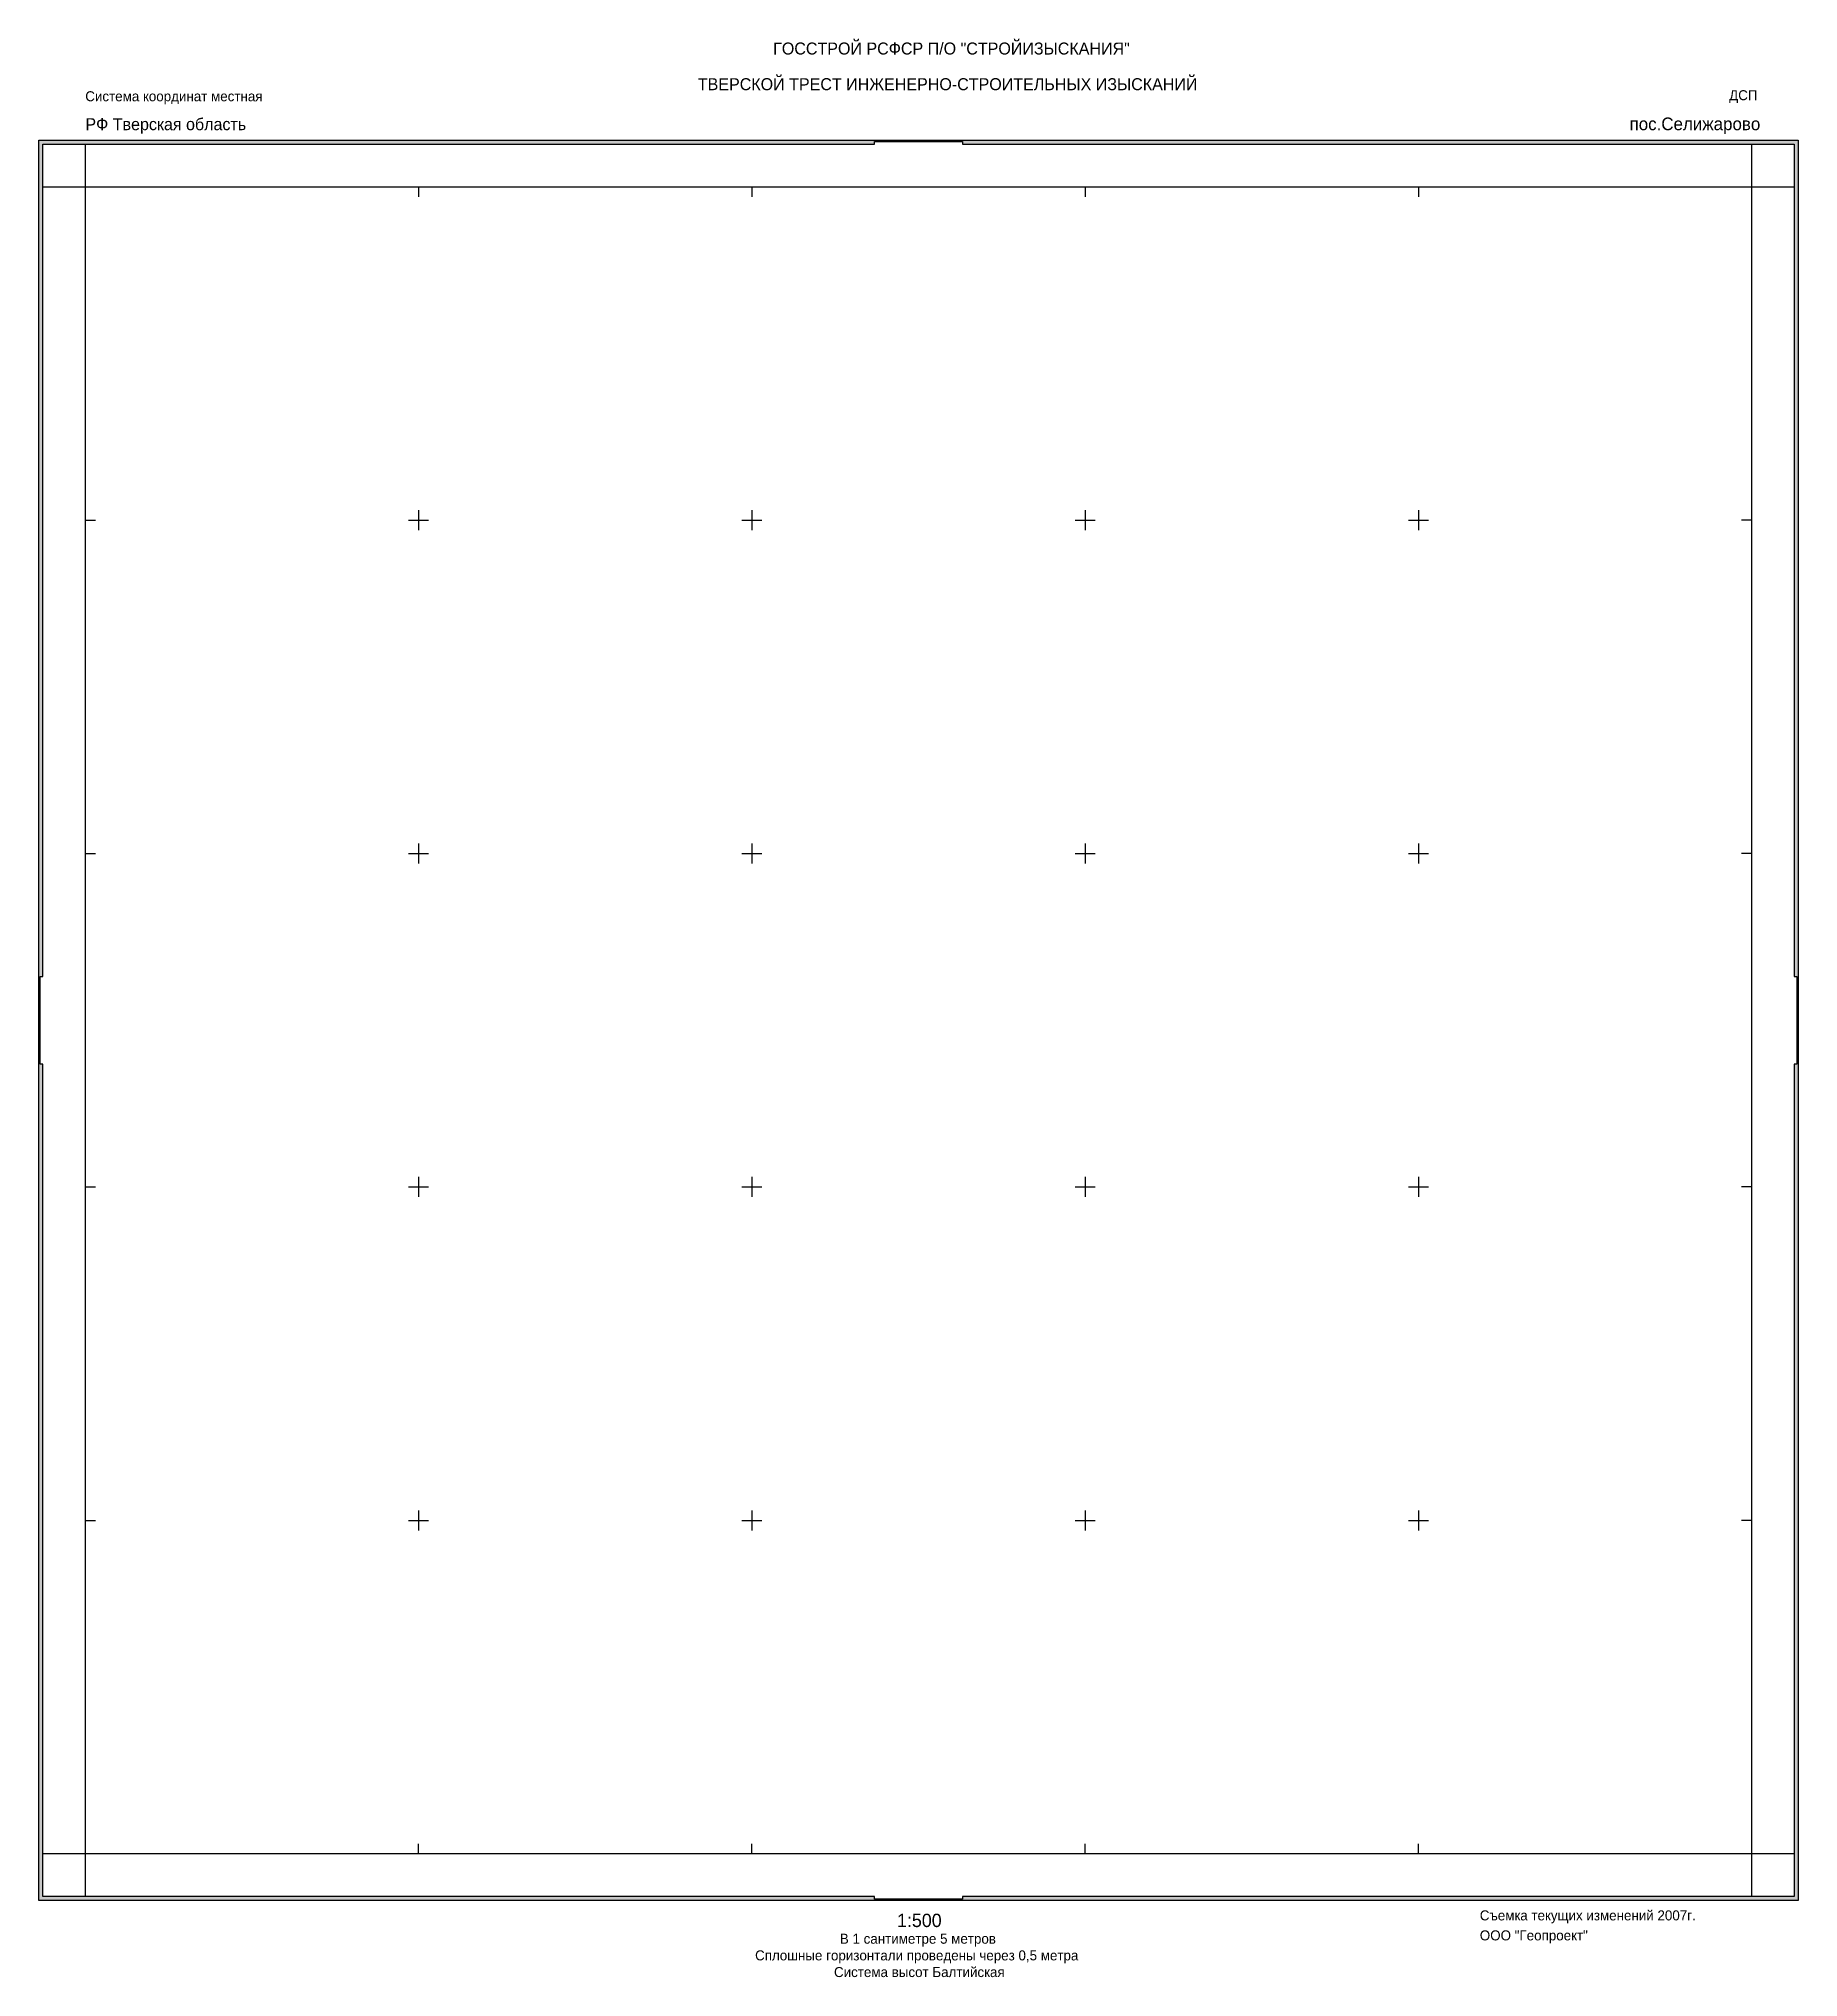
# Model space of a CAD drawing. Header units: metres. Extents: x 21006 to 21270, y 9940 to 10231.
import ezdxf

# ---------------------------------------------------------------- set-up
doc = ezdxf.new("R2010")
doc.units = ezdxf.units.M
doc.layers.add('Формат', color=7, linetype='Continuous')
doc.styles.add('Древний курсив полужирный (Д-432)', font='d432.ttf')
doc.styles.add('Рубленый широкий (Р-151)', font='d431.ttf')
doc.styles.add('Топографический полужирный (Т-132)', font='t132.ttf')

msp = doc.modelspace()

# ---------------------------------------------------------------- hatches: boundary and pattern name
at = {"layer": 'Формат', "linetype": 'Continuous'}
h = msp.add_hatch(color=256, dxfattribs=at)
h.paths.add_polyline_path([(21269.12, 10090.37), (21269.52, 10090.37), (21269.52, 10077.18), (21269.12, 10077.18), (21269.12, 9952.38), (21144.31, 9952.38), (21144.31, 9951.98), (21131.13, 9951.98), (21131.13, 9952.38), (21006.32, 9952.38), (21006.32, 10077.18), (21005.92, 10077.18), (21005.92, 10090.37), (21006.32, 10090.37), (21006.32, 10215.18), (21131.13, 10215.18), (21131.13, 10215.58), (21144.31, 10215.58), (21144.31, 10215.18), (21269.12, 10215.18)], flags=16)
h.paths.add_polyline_path([(21005.72, 10215.78), (21269.72, 10215.78), (21269.72, 9951.78), (21005.72, 9951.78)])

# ---------------------------------------------------------------- linework, layer by layer
for p, q in [((21012.72, 9952.38), (21012.72, 10215.18)), ((21262.72, 10215.18), (21262.72, 9952.38)), ((21006.32, 10208.78), (21269.12, 10208.78)), ((21269.12, 9958.78), (21006.32, 9958.78))]:
    msp.add_line(p, q, dxfattribs=at)
at = {"layer": 'Формат', "color": 72, "linetype": 'Continuous'}
for p, q in [((21062.72, 10208.78), (21062.72, 10207.28)), ((21112.72, 10208.78), (21112.72, 10207.28)), ((21162.72, 10208.78), (21162.72, 10207.28)), ((21212.72, 10208.78), (21212.72, 10207.28)), ((21012.72, 10158.78), (21014.22, 10158.78)), ((21061.22, 10158.78), (21064.22, 10158.78)), ((21062.72, 10160.28), (21062.72, 10157.28)), ((21111.22, 10158.78), (21114.22, 10158.78)), ((21112.72, 10160.28), (21112.72, 10157.28)), ((21161.22, 10158.78), (21164.22, 10158.78)), ((21162.72, 10160.28), (21162.72, 10157.28)), ((21211.22, 10158.78), (21214.22, 10158.78)), ((21212.72, 10160.28), (21212.72, 10157.28)), ((21262.72, 10158.78), (21261.22, 10158.78)), ((21062.72, 10110.28), (21062.72, 10107.28)), ((21112.72, 10110.28), (21112.72, 10107.28)), ((21162.72, 10110.28), (21162.72, 10107.28)), ((21212.72, 10110.28), (21212.72, 10107.28)), ((21012.72, 10108.78), (21014.22, 10108.78)), ((21061.22, 10108.78), (21064.22, 10108.78)), ((21111.22, 10108.78), (21114.22, 10108.78)), ((21161.22, 10108.78), (21164.22, 10108.78)), ((21211.22, 10108.78), (21214.22, 10108.78)), ((21262.72, 10108.78), (21261.22, 10108.78)), ((21062.72, 10060.28), (21062.72, 10057.28)), ((21112.72, 10060.28), (21112.72, 10057.28)), ((21162.72, 10060.28), (21162.72, 10057.28)), ((21212.72, 10060.28), (21212.72, 10057.28)), ((21012.72, 10058.78), (21014.22, 10058.78)), ((21061.22, 10058.78), (21064.22, 10058.78)), ((21111.22, 10058.78), (21114.22, 10058.78)), ((21161.22, 10058.78), (21164.22, 10058.78)), ((21211.22, 10058.78), (21214.22, 10058.78)), ((21262.72, 10058.78), (21261.22, 10058.78)), ((21062.72, 10010.28), (21062.72, 10007.28)), ((21112.72, 10010.28), (21112.72, 10007.28)), ((21162.72, 10010.28), (21162.72, 10007.28)), ((21212.72, 10010.28), (21212.72, 10007.28)), ((21012.72, 10008.78), (21014.22, 10008.78)), ((21061.22, 10008.78), (21064.22, 10008.78)), ((21111.22, 10008.78), (21114.22, 10008.78)), ((21161.22, 10008.78), (21164.22, 10008.78)), ((21211.22, 10008.78), (21214.22, 10008.78)), ((21262.72, 10008.78), (21261.22, 10008.78)), ((21062.72, 9958.78), (21062.72, 9960.28)), ((21112.72, 9958.78), (21112.72, 9960.28)), ((21162.72, 9958.78), (21162.72, 9960.28)), ((21212.72, 9958.78), (21212.72, 9960.28))]:
    msp.add_line(p, q, dxfattribs=at)
at = {"layer": 'Формат', "linetype": 'Continuous', "flags": 128}
for points in [[(21005.72, 10215.78), (21269.72, 10215.78), (21269.72, 9951.78), (21005.72, 9951.78)], [(21269.12, 10090.37), (21269.52, 10090.37), (21269.52, 10077.18), (21269.12, 10077.18), (21269.12, 9952.38), (21144.31, 9952.38), (21144.31, 9951.98), (21131.13, 9951.98), (21131.13, 9952.38), (21006.32, 9952.38), (21006.32, 10077.18), (21005.92, 10077.18), (21005.92, 10090.37), (21006.32, 10090.37), (21006.32, 10215.18), (21131.13, 10215.18), (21131.13, 10215.58), (21144.31, 10215.58), (21144.31, 10215.18), (21269.12, 10215.18)]]:
    msp.add_lwpolyline(points, close=True, dxfattribs=at)

# ---------------------------------------------------------------- texts
at = {"layer": 'Формат', "linetype": 'Continuous'}
for s, height, style, p in [('ГОССТРОЙ РСФСР П/О "СТРОЙИЗЫСКАНИЯ"', 1.8, 'Топографический полужирный (Т-132)', (21115.91, 10228.63)), ('ТВЕРСКОЙ ТРЕСТ ИНЖЕНЕРНО-СТРОИТЕЛЬНЫХ ИЗЫСКАНИЙ', 1.8, 'Топографический полужирный (Т-132)', (21104.61, 10223.28)), ('Система координат местная', 1.5, 'Рубленый широкий (Р-151)', (21012.7, 10221.62)), ('ДСП', 1.5, 'Древний курсив полужирный (Д-432)', (21259.35, 10221.78)), ('РФ Тверская область', 1.8, 'Топографический полужирный (Т-132)', (21012.72, 10217.28)), ('пос.Селижарово', 1.9, 'Топографический полужирный (Т-132)', (21244.41, 10217.28)), ('1:500', 2, 'Топографический полужирный (Т-132)', (21134.5, 9947.78)), ('Съемка текущих изменений 2007г.', 1.5, 'Рубленый широкий (Р-151)', (21221.94, 9948.78)), ('В 1 сантиметре 5 метров', 1.5, 'Рубленый широкий (Р-151)', (21125.92, 9945.28)), ('ООО "Геопроект"', 1.5, 'Рубленый широкий (Р-151)', (21221.94, 9945.78)), ('Сплошные горизонтали проведены через 0,5 метра', 1.5, 'Рубленый широкий (Р-151)', (21113.2, 9942.78)), ('Система высот Балтийская', 1.5, 'Рубленый широкий (Р-151)', (21125.04, 9940.28))]:
    msp.add_text(s, height=height, dxfattribs=dict(at, style=style)).set_placement(p)

doc.saveas('drawing.dxf')
